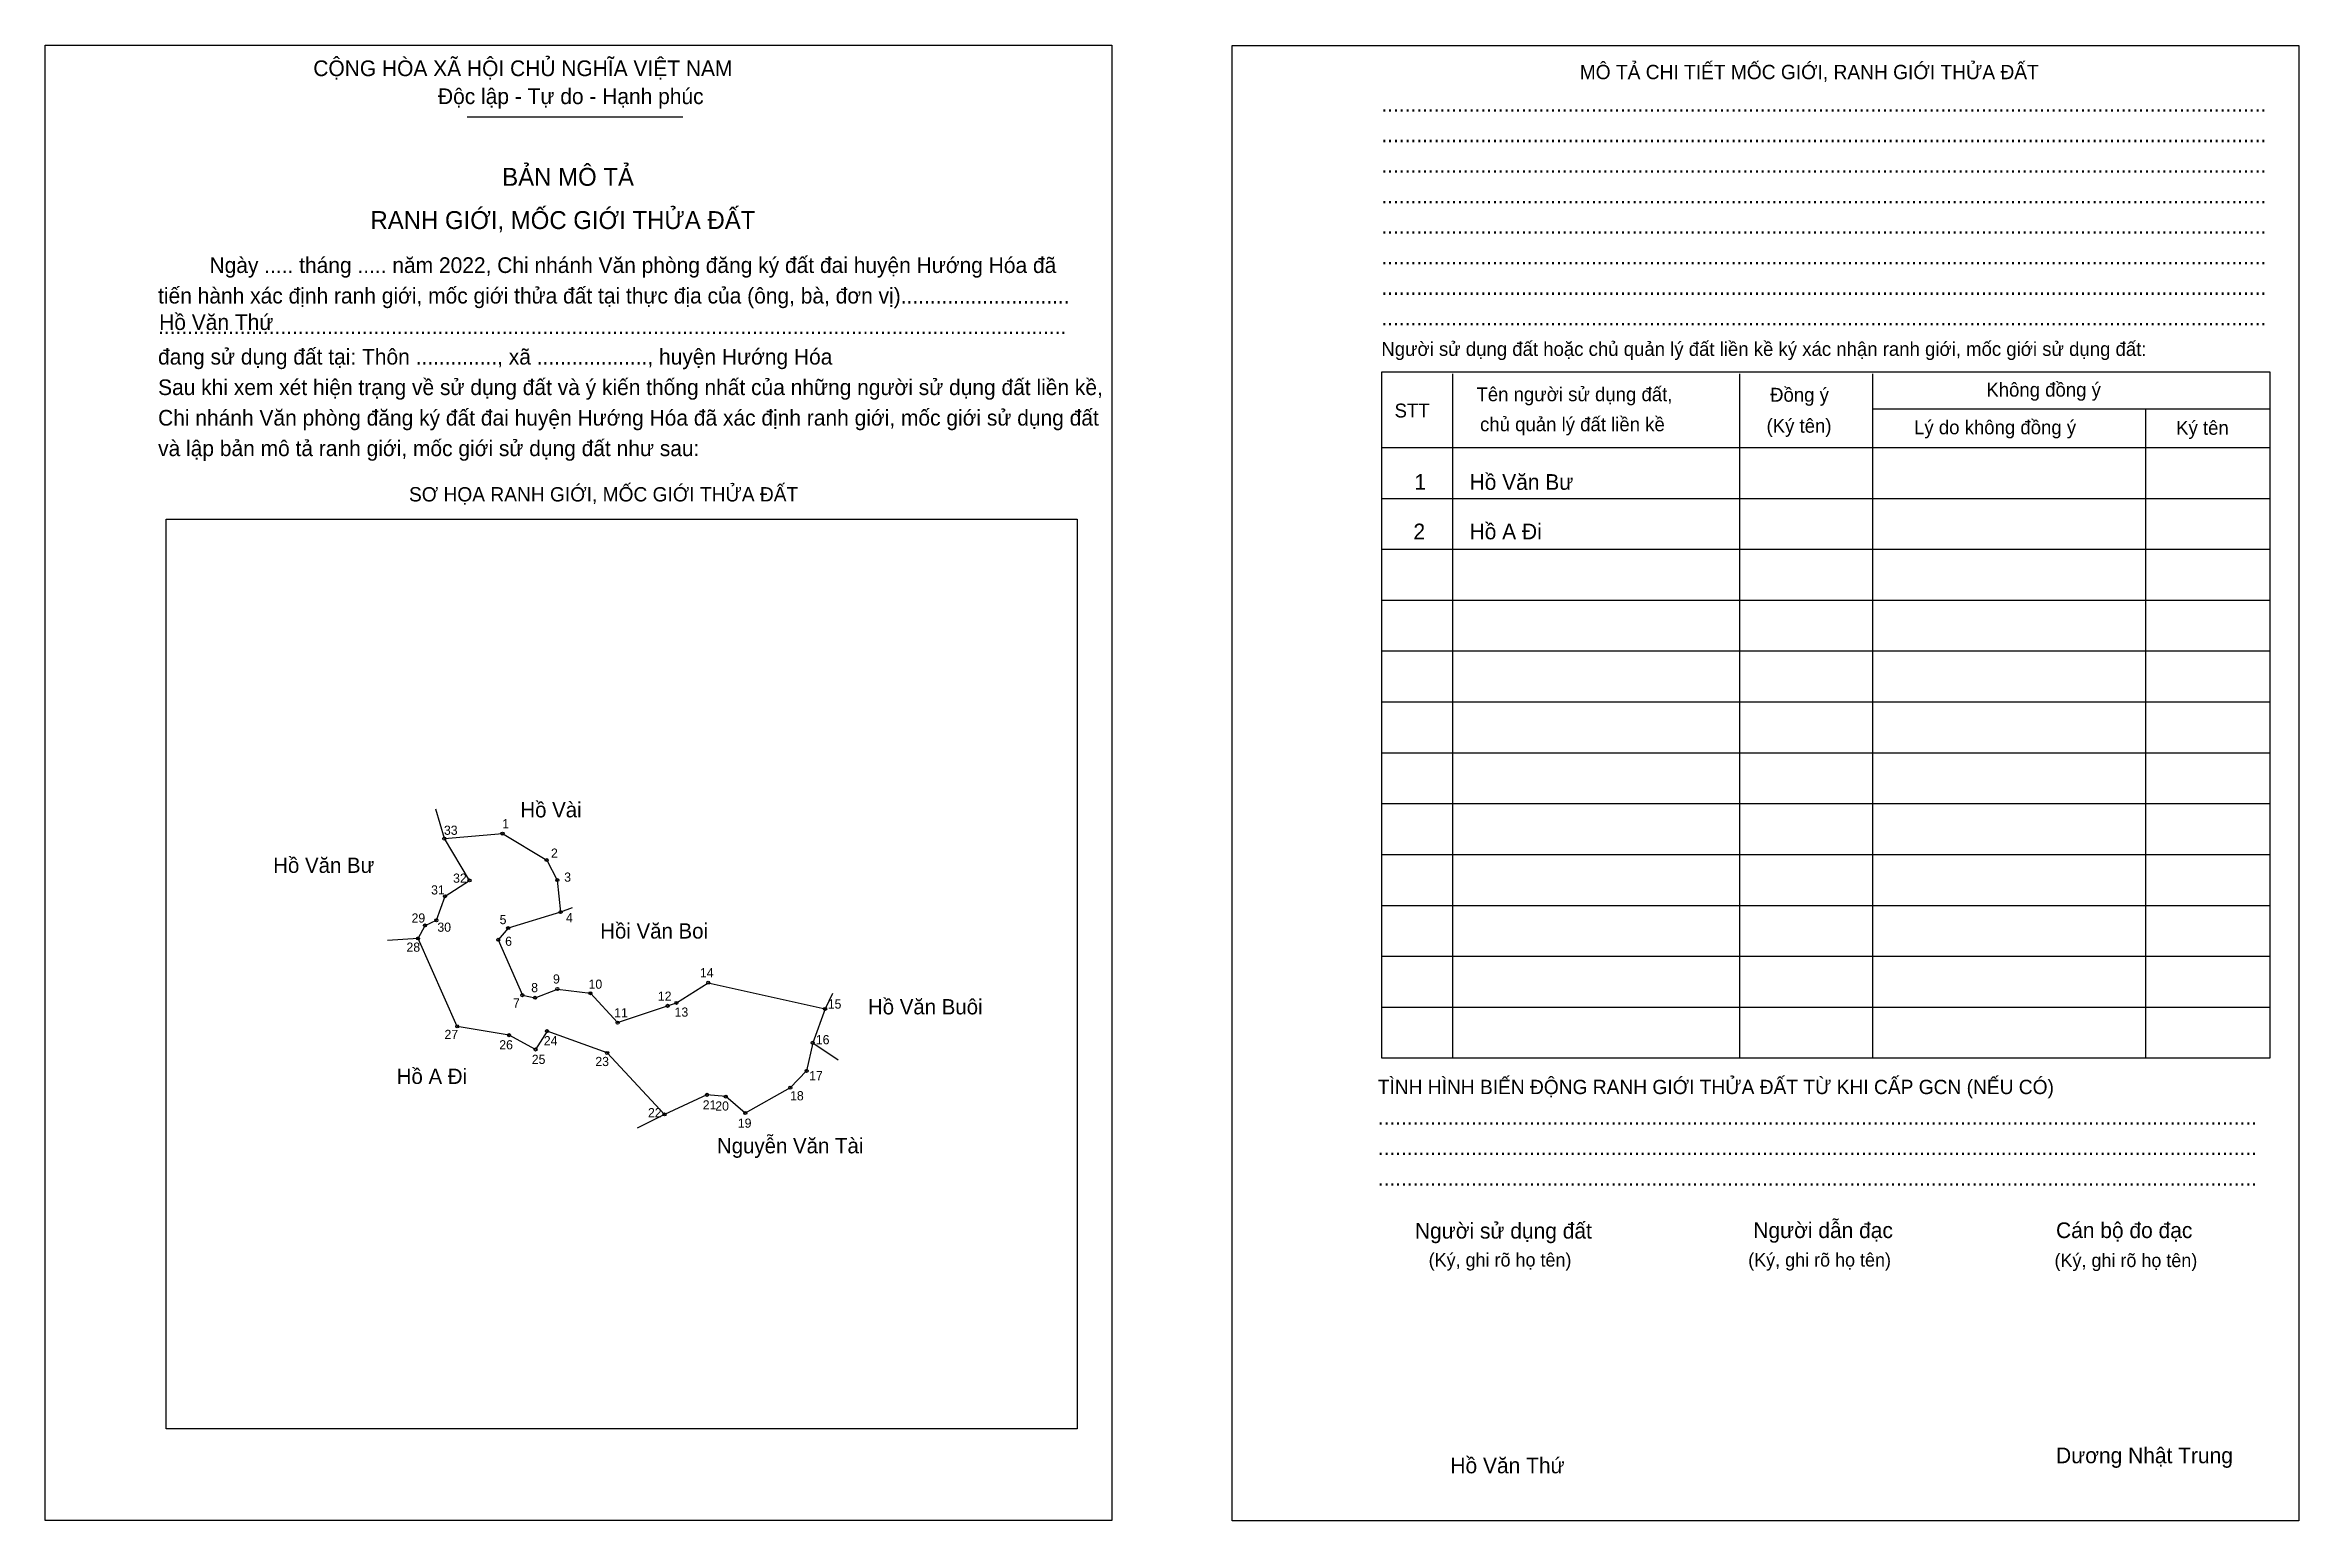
# Model space of a CAD drawing. Extents: x 548521 to 549472, y 1835385 to 1836008.
import ezdxf

# ---------------------------------------------------------------- set-up
doc = ezdxf.new("R2010")
doc.units = 0
for name, color, linetype in [('Level 1', 7, 'Continuous'), ('Level 10', 7, 'Continuous'), ('Level 11', 7, 'Continuous'), ('Level 2', 7, 'Continuous'), ('Level 25', 7, 'Continuous'), ('Level 27', 7, 'Continuous'), ('Level 36', 7, 'Continuous'), ('Level 52', 7, 'Continuous'), ('Level 55', 7, 'Continuous'), ('Level 6', 7, 'Continuous'), ('Level 9', 7, 'Continuous')]:
    doc.layers.add(name, color=color, linetype=linetype)

msp = doc.modelspace()

# ---------------------------------------------------------------- linework, layer by layer
at = {"layer": 'Level 1'}
for p, q in [((548520.93, 1836007.96), (548520.93, 1836007.96)), ((549022.02, 1836007.74), (549022.02, 1836007.74)), ((548699.14, 1835977.67), (548790.23, 1835977.67)), ((549115.12, 1835869.19), (549115.12, 1835580.27)), ((549236.28, 1835869.19), (549236.28, 1835580.27)), ((549292.34, 1835869.19), (549292.34, 1835580.27)), ((549292.34, 1835854.37), (549460.33, 1835854.37)), ((549407.7, 1835854.37), (549407.7, 1835580.27)), ((549085.05, 1835838.04), (549460.33, 1835838.04)), ((549085.05, 1835816.56), (549460.33, 1835816.56)), ((548572.08, 1835807.75), (548572.08, 1835807.75)), ((549085.05, 1835795.08), (549460.33, 1835795.08)), ((549085.05, 1835773.6), (549460.33, 1835773.6)), ((549085.05, 1835752.12), (549460.33, 1835752.12)), ((549085.05, 1835730.63), (549460.33, 1835730.63)), ((549085.05, 1835709.15), (549460.33, 1835709.15)), ((549085.05, 1835687.67), (549460.33, 1835687.67)), ((549085.05, 1835666.19), (549460.33, 1835666.19)), ((549085.05, 1835644.71), (549460.33, 1835644.71)), ((549085.05, 1835623.23), (549460.33, 1835623.23)), ((549085.05, 1835601.75), (549460.33, 1835601.75)), ((548956.59, 1835423.67), (548956.59, 1835423.67)), ((548971.33, 1835385), (548971.33, 1835385)), ((549472.42, 1835384.79), (549472.42, 1835384.79))]:
    msp.add_line(p, q, dxfattribs=at)
for points in [[(549460.33, 1835869.83), (549085.05, 1835869.83), (549085.05, 1835580.27), (549460.33, 1835580.27)], [(548572.08, 1835807.75), (548956.59, 1835807.75), (548956.59, 1835423.67), (548572.08, 1835423.67)]]:
    msp.add_lwpolyline(points, close=True, dxfattribs=at)
at = {"layer": 'Level 10'}
for p, q in [((548743.45, 1835643.69), (548738.59, 1835641.86)), ((548853.31, 1835607.5), (548850.26, 1835601))]:
    msp.add_line(p, q, dxfattribs=at)
msp.add_lwpolyline([(548850.26, 1835601), (548844.99, 1835586.67), (548842.42, 1835574.8), (548835.52, 1835567.72), (548816.53, 1835557.03), (548808.28, 1835563.97), (548800.36, 1835564.7), (548782.42, 1835556.43), (548758.23, 1835582.37), (548732.85, 1835591.62), (548727.98, 1835583.85), (548716.82, 1835589.89), (548694.91, 1835593.61), (548678.41, 1835630.75), (548681.32, 1835636.23), (548686.15, 1835638.41), (548689.77, 1835648.56), (548700.11, 1835655.22), (548689.51, 1835672.89), (548714.04, 1835674.99), (548732.69, 1835663.8), (548737.17, 1835655.37), (548738.59, 1835641.86), (548716.43, 1835635.11), (548712.23, 1835630.18), (548722.44, 1835606.78), (548727.78, 1835605.69), (548737.2, 1835609.36), (548751.17, 1835607.6), (548762.63, 1835595.2), (548783.75, 1835602.28), (548787.46, 1835603.52), (548800.89, 1835612.04)], close=True, dxfattribs=at)
at = {"layer": 'Level 11'}
for centre in [(548689.51, 1835672.89), (548714.04, 1835674.99), (548732.69, 1835663.8), (548700.11, 1835655.22), (548737.17, 1835655.37), (548689.77, 1835648.56), (548738.59, 1835641.86), (548681.32, 1835636.23), (548686.15, 1835638.41), (548716.43, 1835635.11), (548678.41, 1835630.75), (548712.23, 1835630.18), (548722.44, 1835606.78), (548727.78, 1835605.69), (548737.2, 1835609.36), (548751.17, 1835607.6), (548787.46, 1835603.52), (548800.89, 1835612.04), (548762.63, 1835595.2), (548783.75, 1835602.28), (548850.26, 1835601), (548850.26, 1835601), (548694.91, 1835593.61), (548716.82, 1835589.89), (548732.85, 1835591.62), (548844.99, 1835586.67), (548727.98, 1835583.85), (548758.23, 1835582.37), (548842.42, 1835574.8), (548835.52, 1835567.72), (548782.42, 1835556.43), (548800.36, 1835564.7), (548808.28, 1835563.97), (548816.53, 1835557.03)]:
    msp.add_circle(centre, 0.644, dxfattribs=at)
at = {"layer": 'Level 2'}
for points in [[(548520.93, 1836007.96), (548971.33, 1836007.96), (548971.33, 1835385), (548520.93, 1835385)], [(549022.03, 1836007.74), (549472.42, 1836007.74), (549472.42, 1835384.79), (549022.03, 1835384.79)]]:
    msp.add_lwpolyline(points, close=True, dxfattribs=at)
at = {"layer": 'Level 25'}
for p, q in [((548700.11, 1835655.22), (548689.51, 1835672.89)), ((548722.44, 1835606.78), (548727.78, 1835605.69)), ((548727.78, 1835605.69), (548737.2, 1835609.36)), ((548737.2, 1835609.36), (548751.17, 1835607.6)), ((548751.17, 1835607.6), (548762.63, 1835595.2)), ((548762.63, 1835595.2), (548783.75, 1835602.28)), ((548783.75, 1835602.28), (548783.86, 1835602.1)), ((548727.98, 1835583.85), (548716.82, 1835589.89))]:
    msp.add_line(p, q, dxfattribs=at)
at = {"layer": 'Level 27'}
for p, q in [((548689.51, 1835672.89), (548685.93, 1835685.27)), ((548678.41, 1835630.75), (548665.55, 1835629.83)), ((548844.99, 1835586.67), (548855.68, 1835579.48)), ((548782.42, 1835556.43), (548770.95, 1835550.56))]:
    msp.add_line(p, q, dxfattribs=at)

# ---------------------------------------------------------------- texts
at = {"layer": 'Level 1'}
for s, height, p in [('CỘNG HÒA XÃ HỘI CHỦ NGHĨA VIỆT NAM', 6.6158, (548634.16, 1835994.85)), ('MÔ TẢ CHI TIẾT MỐC GIỚI, RANH GIỚI THỬA ĐẤT', 6.0487, (549168.81, 1835993.55)), ('Độc lập - Tự do - Hạnh phúc', 6.6158, (548686.79, 1835983.04)), ('........................................................................................................................................................', 6.61585, (549085.05, 1835979.82)), ('........................................................................................................................................................', 6.61585, (549085.05, 1835966.93)), ('BẢN MÔ TẢ', 7.562, (548713.91, 1835948.54)), ('........................................................................................................................................................', 6.61585, (549085.05, 1835954.04)), ('RANH GIỚI, MỐC GIỚI THỬA ĐẤT', 7.5618, (548658.29, 1835930.28)), ('........................................................................................................................................................', 6.61585, (549085.05, 1835941.15)), ('........................................................................................................................................................', 6.61585, (549085.05, 1835928.26)), ('Ngày ..... tháng ..... năm 2022, Chi nhánh Văn phòng đăng ký đất đai huyện Hướng Hóa đã', 6.6158, (548590.34, 1835911.72)), ('........................................................................................................................................................', 6.61585, (549085.05, 1835915.37)), ('tiến hành xác định ranh giới, mốc giới thửa đất tại thực địa của (ông, bà, đơn vị).............................', 6.61585, (548568.64, 1835898.83)), ('........................................................................................................................................................', 6.61585, (549085.05, 1835902.48)), ('........................................................................................................................................................', 6.61585, (549085.05, 1835889.6)), ('đang sử dụng đất tại: Thôn .............., xã ..................., huyện Hướng Hóa', 6.6158, (548568.64, 1835873.06)), ('............................................................................................................................................................', 6.61585, (548568.64, 1835885.94)), ('Người sử dụng đất hoặc chủ quản lý đất liền kề ký xác nhận ranh giới, mốc giới sử dụng đất:', 5.8603, (549085.05, 1835876.71)), ('Sau khi xem xét hiện trạng về sử dụng đất và ý kiến thống nhất của những người sử dụng đất liền kề,', 6.6158, (548568.64, 1835860.17)), ('Tên người sử dụng đất,', 5.8603, (549125.22, 1835857.59)), ('Đồng ý', 5.86, (549249.17, 1835857.37)), ('Không đồng ý', 5.8603, (549340.46, 1835859.52)), ('Chi nhánh Văn phòng đăng ký đất đai huyện Hướng Hóa đã xác định ranh giới, mốc giới sử dụng đất', 6.6158, (548568.64, 1835847.28)), ('STT', 5.86, (549090.64, 1835850.71)), ('chủ quản lý đất liền kề', 5.8603, (549126.73, 1835844.91)), ('(Ký tên)', 5.86, (549247.67, 1835844.27)), ('Lý do không đồng ý', 5.8603, (549309.96, 1835843.63)), ('Ký tên', 5.86, (549420.59, 1835843.41)), ('và lập bản mô tả ranh giới, mốc giới sử dụng đất như sau:', 6.6158, (548568.64, 1835834.39)), ('SƠ HỌA RANH GIỚI, MỐC GIỚI THỬA ĐẤT', 6.0487, (548674.56, 1835815.25)), ('TÌNH HÌNH BIẾN ĐỘNG RANH GIỚI THỬA ĐẤT TỪ KHI CẤP GCN (NẾU CÓ)', 6.0487, (549083.55, 1835565.01)), ('.......................................................................................................................................................', 6.61585, (549083.55, 1835552.13)), ('.......................................................................................................................................................', 6.61585, (549083.55, 1835539.24)), ('.......................................................................................................................................................', 6.61585, (549083.55, 1835526.35)), ('Người sử dụng đất', 6.6158, (549099.23, 1835504.01)), ('Người dẫn đạc', 6.6158, (549242.08, 1835504.22)), ('Cán bộ đo đạc', 6.6158, (549369.89, 1835504.22)), ('(Ký, ghi rõ họ tên)', 5.671, (549105.03, 1835492.19)), ('(Ký, ghi rõ họ tên)', 5.671, (549239.93, 1835492.19)), ('(Ký, ghi rõ họ tên)', 5.671, (549369.25, 1835491.98)), ('Dương Nhật Trung', 6.6158, (549369.89, 1835409.16))]:
    msp.add_text(s, height=height, dxfattribs=at).set_placement(p)
at = {"layer": 'Level 36'}
for s, height, p in [('Hồ Vài', 6.444, (548721.58, 1835681.85)), ('Hồ Văn Bư', 6.444, (548617.25, 1835658.42)), ('Hồi Văn Boi', 6.4444, (548755.3, 1835630.69)), ('Hồ Văn Buôi', 6.4444, (548868.33, 1835598.67)), ('Hồ A Đi', 6.444, (548669.39, 1835569.3)), ('Nguyễn Văn Tài', 6.4444, (548804.59, 1835539.99))]:
    msp.add_text(s, height=height, dxfattribs=at).set_placement(p)
at = {"layer": 'Level 52'}
for s, height, p in [('1', 6.62, (549099, 1835820.16)), ('Hồ Văn Bư', 6.616, (549122.3, 1835820.16)), ('2', 6.62, (549098.6, 1835799.27)), ('Hồ A Đi', 6.616, (549122.3, 1835799.27))]:
    msp.add_text(s, height=height, dxfattribs=at).set_placement(p)
at = {"layer": 'Level 55'}
for s, p in [('33', (548689.22, 1835672.89)), ('1', (548713.92, 1835674.99)), ('2', (548732.54, 1835663.8)), ('32', (548699.81, 1835655.22)), ('3', (548737.04, 1835655.37)), ('31', (548689.49, 1835648.56)), ('4', (548738.44, 1835641.86)), ('29', (548681.02, 1835636.23)), ('30', (548685.84, 1835638.41)), ('5', (548716.29, 1835635.11)), ('28', (548678.11, 1835630.75)), ('6', (548712.08, 1835630.18)), ('7', (548722.3, 1835606.78)), ('8', (548727.64, 1835605.69)), ('9', (548737.05, 1835609.36)), ('10', (548750.86, 1835607.6)), ('13', (548787.17, 1835603.52)), ('14', (548800.58, 1835612.04)), ('11', (548762.35, 1835595.2)), ('12', (548783.44, 1835602.28)), ('15', (548849.96, 1835601)), ('27', (548694.61, 1835593.61)), ('26', (548716.51, 1835589.89)), ('24', (548732.54, 1835591.62)), ('16', (548844.68, 1835586.67)), ('25', (548727.68, 1835583.85)), ('23', (548757.94, 1835582.37)), ('18', (548835.22, 1835567.72)), ('17', (548842.12, 1835574.8)), ('22', (548782.12, 1835556.43)), ('21', (548800.08, 1835564.7)), ('20', (548807.97, 1835563.97)), ('19', (548816.23, 1835557.03))]:
    msp.add_text(s, height=0.43, dxfattribs=at).set_placement(p)
at = {"layer": 'Level 6'}
for p in [(548569.09, 1835887.66), (549114.2, 1835404.9)]:
    msp.add_text('Hồ Văn Thứ', height=6.616, dxfattribs=at).set_placement(p)
at = {"layer": 'Level 9'}
for s, height, p in [('1', 3.87, (548713.93, 1835677.24)), ('33', 3.867, (548689.32, 1835674.5)), ('2', 3.87, (548734.5, 1835664.82)), ('31', 3.867, (548683.9, 1835649.3)), ('32', 3.867, (548693.19, 1835654.26)), ('3', 3.87, (548740.09, 1835654.69)), ('29', 3.867, (548675.65, 1835637.43)), ('30', 3.867, (548686.55, 1835633.56)), ('5', 3.87, (548712.83, 1835636.77)), ('4', 3.87, (548740.84, 1835637.55)), ('28', 3.867, (548673.51, 1835625.13)), ('6', 3.87, (548715.16, 1835627.62)), ('9', 3.87, (548735.37, 1835611.69)), ('14', 3.867, (548797.39, 1835614.34)), ('7', 3.87, (548718.44, 1835601.51)), ('8', 3.87, (548726.15, 1835608.04)), ('10', 3.867, (548750.38, 1835609.49)), ('12', 3.867, (548779.64, 1835604.42)), ('15', 3.867, (548851.36, 1835601.12)), ('11', 3.867, (548761.19, 1835597.43)), ('13', 3.867, (548786.69, 1835597.71)), ('27', 3.867, (548689.55, 1835588.28)), ('26', 3.867, (548712.67, 1835583.9)), ('24', 3.867, (548731.49, 1835585.62)), ('16', 3.867, (548846.33, 1835586.06)), ('25', 3.867, (548726.41, 1835577.76)), ('23', 3.867, (548753.24, 1835576.85)), ('18', 3.867, (548835.45, 1835562.38)), ('17', 3.867, (548843.48, 1835570.83)), ('22', 3.867, (548775.45, 1835555.24)), ('21', 3.867, (548798.58, 1835558.53)), ('20', 3.867, (548803.87, 1835558.07)), ('19', 3.867, (548813.39, 1835550.82))]:
    msp.add_text(s, height=height, dxfattribs=at).set_placement(p)

doc.saveas('drawing.dxf')
